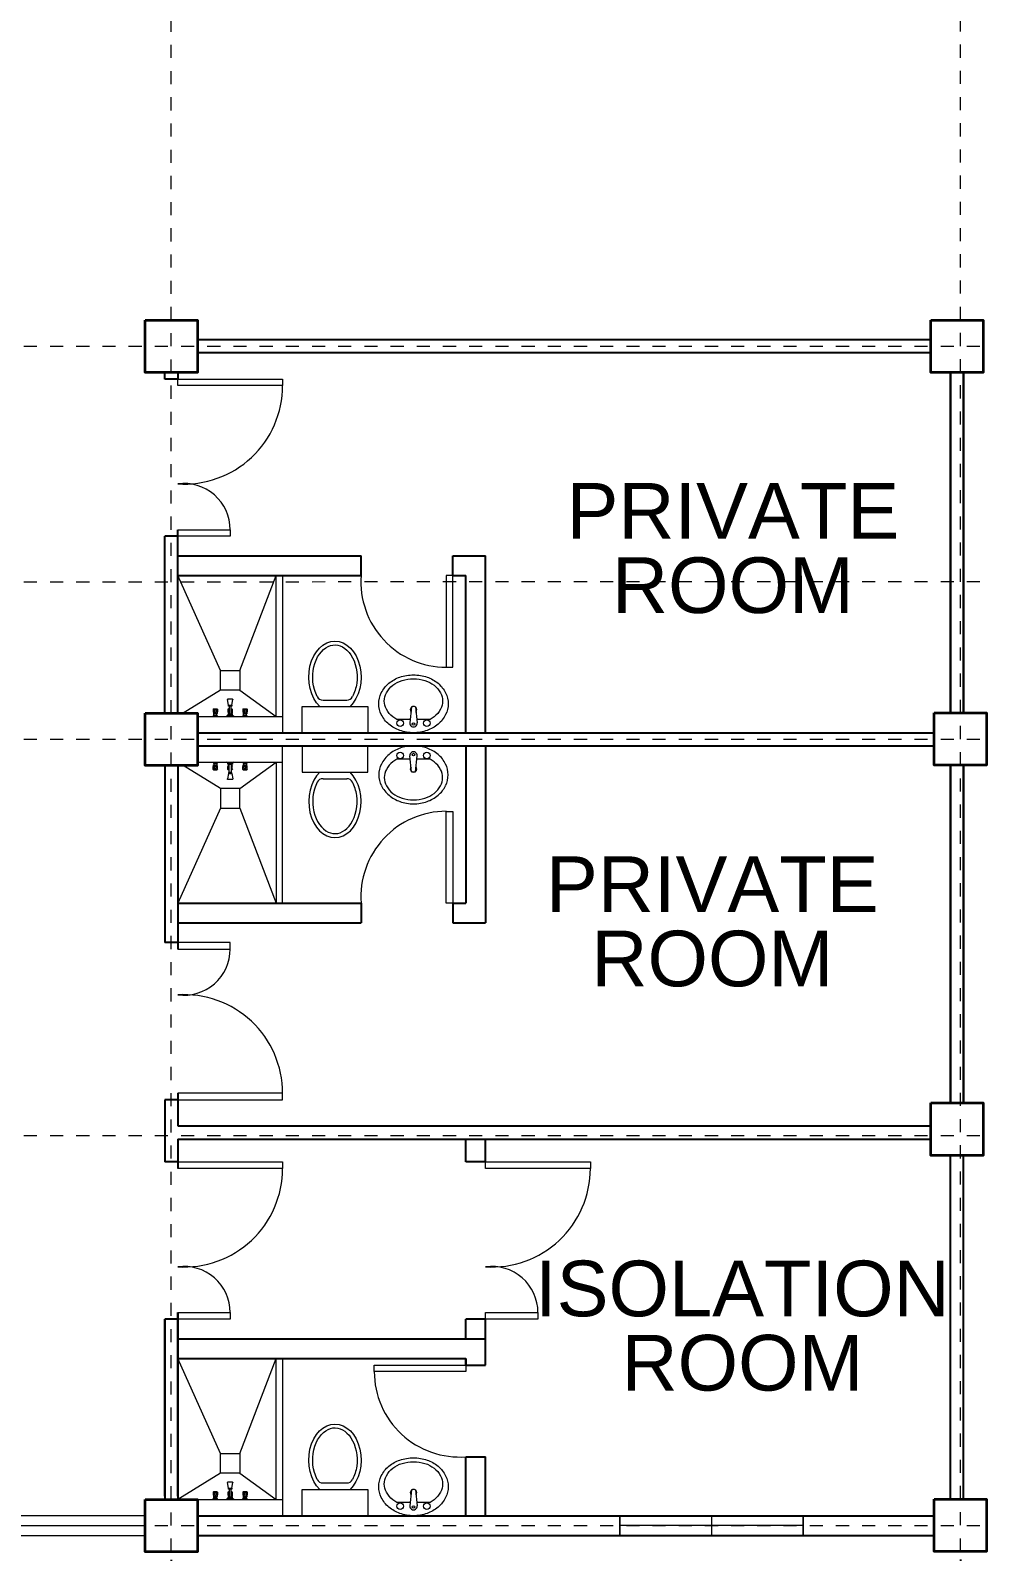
# Model space of a CAD drawing. Header units: millimetres. Extents: x 63005 to 126950, y 36019 to 74749.
# Drawn here: x 63075.6 to 63082.86, y 36125.17 to 36136.77 of the extents above; entities that cross this region are included whole.
import ezdxf

# ---------------------------------------------------------------- set-up
doc = ezdxf.new("R2010")
doc.units = ezdxf.units.MM
doc.header["$LTSCALE"] = 0.04
doc.linetypes.add('PHANTOM', pattern=[2.5, 1.25, -0.25, 0.25, -0.25, 0.25, -0.25])
doc.styles.get("Standard").update_dxf_attribs({"font": 'arial.ttf', "width": 0.8})
doc.styles.add('SWISSLT175', font='swissl.ttf', dxfattribs={"height": 0.175})
doc.dimstyles.new('dimension', dxfattribs={"dimtxt": 0.9, "dimasz": 0.3, "dimexe": 0.18, "dimexo": 0.0625, "dimgap": 0.09, "dimtad": 0, "dimzin": 0, "dimdsep": 46, "dimtxsty": 'Standard', "dimblk": 'OBLIQUE', "dimcen": 0.09, "dimclrd": 256, "dimclre": 256, "dimclrt": 256, "dimadec": 0, "dimazin": 0, "dimtfac": 1, "dimtofl": 0, "dimtmove": 0, "dimatfit": 3, "dimldrblk": 'OBLIQUE', "dimfxl": 1, "dimtolj": 1, "dimtzin": 0, "dimarcsym": 0})

# ---------------------------------------------------------------- blocks, each defined once
blk = doc.blocks.new('_Oblique')
at = {"color": 0, "linetype": 'ByBlock', "lineweight": -2}
blk.add_line((-0.5, -0.5), (0.5, 0.5), dxfattribs=at)
blk = doc.blocks.new('*D377')
at = {"lineweight": -2, "transparency": 16777216}
for p, q in [((63076.677, 36125.102), (63076.677, 36120.994)), ((63082.702, 36125.104), (63082.702, 36120.994)), ((63076.677, 36121.174), (63078.663, 36121.174)), ((63082.702, 36121.174), (63080.715, 36121.174))]:
    blk.add_line(p, q, dxfattribs=at)
at = {"layer": 'Defpoints', "color": 0, "linetype": 'ByBlock', "lineweight": 25, "transparency": 16777216}
for p in [(63076.677, 36125.164), (63082.702, 36125.166), (63082.702, 36121.174)]:
    blk.add_point(p, dxfattribs=at)
at = {"linetype": 'ByBlock', "lineweight": -2, "transparency": 16777216, "xscale": 0.3, "yscale": 0.3, "zscale": 0.3, "rotation": 180}
blk.add_blockref('_Oblique', (63076.677, 36121.174), dxfattribs=at)
at = {"linetype": 'ByBlock', "lineweight": -2, "transparency": 16777216, "xscale": 0.3, "yscale": 0.3, "zscale": 0.3}
blk.add_blockref('_Oblique', (63082.702, 36121.174), dxfattribs=at)
at = {"linetype": 'ByBlock', "lineweight": 5, "transparency": 16777216, "insert": (63079.689, 36121.174), "char_height": 0.9, "attachment_point": 5}
blk.add_mtext('\\A1;6.00', dxfattribs=at)
blk = doc.blocks.new('*D378')
at = {"lineweight": -2, "transparency": 16777216}
for p, q in [((63088.677, 36128.127), (63088.677, 36120.994)), ((63082.702, 36125.104), (63082.702, 36120.994)), ((63082.702, 36121.174), (63084.663, 36121.174)), ((63088.677, 36121.174), (63086.715, 36121.174))]:
    blk.add_line(p, q, dxfattribs=at)
at = {"layer": 'Defpoints', "color": 0, "linetype": 'ByBlock', "lineweight": 25, "transparency": 16777216}
for p in [(63088.677, 36128.189), (63082.702, 36125.166), (63088.677, 36121.174)]:
    blk.add_point(p, dxfattribs=at)
at = {"linetype": 'ByBlock', "lineweight": -2, "transparency": 16777216, "xscale": 0.3, "yscale": 0.3, "zscale": 0.3, "rotation": 180}
blk.add_blockref('_Oblique', (63082.702, 36121.174), dxfattribs=at)
at = {"linetype": 'ByBlock', "lineweight": -2, "transparency": 16777216, "xscale": 0.3, "yscale": 0.3, "zscale": 0.3}
blk.add_blockref('_Oblique', (63088.677, 36121.174), dxfattribs=at)
at = {"linetype": 'ByBlock', "lineweight": 5, "transparency": 16777216, "insert": (63085.689, 36121.174), "char_height": 0.9, "attachment_point": 5}
blk.add_mtext('\\A1;6.00', dxfattribs=at)

msp = doc.modelspace()

# ---------------------------------------------------------------- linework, layer by layer
at = {"color": 0, "linetype": 'PHANTOM', "lineweight": 5, "transparency": 33554495}
for p, q in [((63076.677, 36125.164), (63076.677, 36174.339)), ((63082.702, 36125.166), (63082.702, 36174.339)), ((63106.452, 36134.364), (63050.877, 36134.362)), ((63114.252, 36132.566), (63046.878, 36132.564)), ((63114.252, 36131.364), (63050.877, 36131.362)), ((63106.452, 36128.339), (63046.877, 36128.336))]:
    msp.add_line(p, q, dxfattribs=at)
at = {"color": 4, "linetype": 'ByBlock', "lineweight": 25}
for p, q in [((63082.477, 36134.414), (63076.877, 36134.414)), ((63082.477, 36134.314), (63076.877, 36134.314)), ((63076.627, 36134.114), (63076.627, 36134.164)), ((63076.727, 36134.164), (63076.727, 36134.114)), ((63082.627, 36131.566), (63082.627, 36134.164)), ((63082.627, 36134.164), (63082.627, 36131.566)), ((63082.727, 36131.566), (63082.727, 36134.164)), ((63082.727, 36134.164), (63082.727, 36131.566)), ((63076.727, 36134.114), (63076.627, 36134.114)), ((63076.627, 36131.564), (63076.627, 36132.914)), ((63076.727, 36132.914), (63076.627, 36132.914)), ((63076.627, 36131.564), (63076.627, 36132.914)), ((63076.727, 36131.564), (63076.727, 36132.964)), ((63076.877, 36131.414), (63082.502, 36131.414)), ((63076.877, 36131.314), (63082.502, 36131.314)), ((63076.627, 36131.164), (63076.627, 36129.814)), ((63076.727, 36131.164), (63076.727, 36129.764)), ((63082.627, 36128.589), (63082.627, 36131.166)), ((63082.627, 36131.166), (63082.627, 36128.589)), ((63082.727, 36128.589), (63082.727, 36131.166)), ((63082.727, 36131.166), (63082.727, 36128.589)), ((63076.727, 36129.814), (63076.627, 36129.814)), ((63076.627, 36128.614), (63076.627, 36128.364)), ((63076.727, 36128.614), (63076.627, 36128.614)), ((63076.727, 36128.664), (63076.727, 36128.414)), ((63076.627, 36128.364), (63076.627, 36128.139)), ((63076.727, 36128.414), (63082.477, 36128.414)), ((63076.727, 36128.314), (63076.727, 36128.089)), ((63076.727, 36128.314), (63082.477, 36128.314)), ((63076.727, 36128.139), (63076.627, 36128.139)), ((63082.627, 36125.566), (63082.627, 36128.189)), ((63082.727, 36125.566), (63082.727, 36128.189)), ((63076.727, 36126.989), (63076.727, 36125.564)), ((63076.727, 36125.589), (63076.727, 36126.989)), ((63076.627, 36126.939), (63076.627, 36125.564)), ((63076.627, 36125.589), (63076.627, 36126.939)), ((63076.727, 36126.939), (63076.627, 36126.939)), ((63076.627, 36125.589), (63076.627, 36126.939)), ((63076.877, 36125.439), (63082.502, 36125.439)), ((63076.877, 36125.289), (63082.502, 36125.289))]:
    msp.add_line(p, q, dxfattribs=at)
at = {"color": 4, "linetype": 'ByBlock', "lineweight": 25, "ltscale": 0.3}
for p, q in [((63076.727, 36132.764), (63078.127, 36132.764)), ((63078.127, 36132.614), (63078.127, 36132.764)), ((63078.827, 36132.764), (63079.077, 36132.764)), ((63078.827, 36132.614), (63078.827, 36132.764)), ((63079.077, 36131.414), (63079.077, 36132.764)), ((63076.727, 36132.614), (63078.127, 36132.614)), ((63078.827, 36132.614), (63078.927, 36132.614)), ((63078.927, 36131.414), (63078.927, 36132.614)), ((63078.927, 36131.314), (63078.927, 36130.114)), ((63079.077, 36131.314), (63079.077, 36129.964)), ((63076.727, 36130.114), (63078.127, 36130.114)), ((63078.127, 36130.114), (63078.127, 36129.964)), ((63078.827, 36130.114), (63078.927, 36130.114)), ((63078.827, 36130.114), (63078.827, 36129.964)), ((63076.727, 36129.964), (63078.127, 36129.964)), ((63078.827, 36129.964), (63079.077, 36129.964))]:
    msp.add_line(p, q, dxfattribs=at)
at = {"color": 0, "linetype": 'ByBlock', "lineweight": 9, "ltscale": 0.3}
for p, q in [((63077.052, 36131.889), (63076.727, 36132.614)), ((63077.202, 36131.889), (63077.477, 36132.614)), ((63077.052, 36131.739), (63076.767, 36131.564)), ((63077.202, 36131.739), (63077.477, 36131.539)), ((63077.052, 36130.989), (63076.767, 36131.164)), ((63077.202, 36130.989), (63077.477, 36131.189)), ((63077.052, 36130.839), (63076.727, 36130.114)), ((63077.202, 36130.839), (63077.477, 36130.114)), ((63077.052, 36125.914), (63076.727, 36126.639)), ((63077.202, 36125.914), (63077.477, 36126.639)), ((63077.052, 36125.764), (63076.727, 36125.564)), ((63077.202, 36125.764), (63077.477, 36125.564))]:
    msp.add_line(p, q, dxfattribs=at)
at = {"color": 0, "linetype": 'ByBlock', "lineweight": 9}
for p, q in [((63076.627, 36131.614), (63076.627, 36131.564)), ((63076.727, 36131.664), (63076.727, 36131.564)), ((63076.877, 36131.539), (63077.527, 36131.539)), ((63076.877, 36131.189), (63077.527, 36131.189)), ((63076.877, 36125.564), (63077.527, 36125.564)), ((63076.477, 36125.439), (63073.777, 36125.439)), ((63073.777, 36125.364), (63076.477, 36125.364)), ((63080.102, 36125.439), (63080.102, 36125.289)), ((63081.502, 36125.364), (63080.102, 36125.364)), ((63080.802, 36125.439), (63080.802, 36125.289)), ((63081.502, 36125.289), (63081.502, 36125.439)), ((63073.777, 36125.289), (63076.477, 36125.289))]:
    msp.add_line(p, q, dxfattribs=at)
at = {"lineweight": 9}
for p, q in [((63077.114, 36131.625), (63077.106, 36131.667)), ((63077.146, 36131.671), (63077.107, 36131.671)), ((63077.114, 36131.617), (63077.114, 36131.625)), ((63077.114, 36131.625), (63077.139, 36131.625)), ((63077.114, 36131.625), (63077.139, 36131.625)), ((63077.139, 36131.617), (63077.114, 36131.617)), ((63077.119, 36131.617), (63077.119, 36131.555)), ((63077.134, 36131.555), (63077.134, 36131.617)), ((63077.139, 36131.625), (63077.148, 36131.667)), ((63077.139, 36131.625), (63077.139, 36131.617)), ((63077.677, 36131.414), (63077.677, 36131.614)), ((63077.677, 36131.614), (63078.177, 36131.614)), ((63077.836, 36131.664), (63078.017, 36131.664)), ((63078.177, 36131.614), (63078.177, 36131.414)), ((63078.512, 36131.612), (63078.499, 36131.49)), ((63078.541, 36131.612), (63078.555, 36131.49)), ((63077, 36131.597), (63076.996, 36131.595)), ((63076.996, 36131.595), (63077.03, 36131.595)), ((63076.996, 36131.595), (63076.996, 36131.573)), ((63076.996, 36131.573), (63076.999, 36131.569)), ((63076.996, 36131.54), (63077, 36131.547)), ((63076.996, 36131.54), (63077.03, 36131.54)), ((63076.996, 36131.54), (63076.996, 36131.539)), ((63076.996, 36131.539), (63077.03, 36131.539)), ((63076.999, 36131.567), (63076.999, 36131.561)), ((63076.999, 36131.561), (63077, 36131.559)), ((63076.999, 36131.561), (63077.027, 36131.561)), ((63077, 36131.598), (63077.026, 36131.598)), ((63077, 36131.598), (63077, 36131.597)), ((63077, 36131.597), (63077.026, 36131.597)), ((63077, 36131.586), (63077, 36131.574)), ((63077, 36131.573), (63077.007, 36131.573)), ((63077, 36131.559), (63077.026, 36131.559)), ((63077, 36131.547), (63077.027, 36131.547)), ((63077.002, 36131.547), (63077.002, 36131.559)), ((63077.007, 36131.586), (63077.007, 36131.574)), ((63077.019, 36131.586), (63077.019, 36131.574)), ((63077.026, 36131.573), (63077.019, 36131.573)), ((63077.025, 36131.547), (63077.025, 36131.559)), ((63077.026, 36131.598), (63077.026, 36131.597)), ((63077.026, 36131.597), (63077.03, 36131.595)), ((63077.026, 36131.586), (63077.026, 36131.574)), ((63077.027, 36131.561), (63077.026, 36131.559)), ((63077.027, 36131.567), (63077.027, 36131.561)), ((63077.03, 36131.54), (63077.027, 36131.547)), ((63077.03, 36131.573), (63077.028, 36131.569)), ((63077.03, 36131.595), (63077.03, 36131.573)), ((63077.03, 36131.54), (63077.03, 36131.539)), ((63077.109, 36131.545), (63077.098, 36131.539)), ((63077.098, 36131.539), (63077.156, 36131.539)), ((63077.144, 36131.555), (63077.109, 36131.555)), ((63077.109, 36131.555), (63077.109, 36131.545)), ((63077.144, 36131.545), (63077.109, 36131.545)), ((63077.109, 36131.545), (63077.144, 36131.545)), ((63077.114, 36131.597), (63077.11, 36131.595)), ((63077.11, 36131.595), (63077.119, 36131.595)), ((63077.11, 36131.595), (63077.11, 36131.573)), ((63077.11, 36131.573), (63077.112, 36131.569)), ((63077.113, 36131.567), (63077.113, 36131.561)), ((63077.113, 36131.561), (63077.119, 36131.561)), ((63077.113, 36131.561), (63077.114, 36131.559)), ((63077.114, 36131.598), (63077.119, 36131.598)), ((63077.114, 36131.598), (63077.114, 36131.597)), ((63077.114, 36131.597), (63077.119, 36131.597)), ((63077.114, 36131.586), (63077.114, 36131.574)), ((63077.114, 36131.573), (63077.119, 36131.573)), ((63077.114, 36131.559), (63077.119, 36131.559)), ((63077.115, 36131.555), (63077.115, 36131.559)), ((63077.119, 36131.555), (63077.134, 36131.555)), ((63077.134, 36131.598), (63077.14, 36131.598)), ((63077.134, 36131.597), (63077.14, 36131.597)), ((63077.134, 36131.595), (63077.143, 36131.595)), ((63077.14, 36131.573), (63077.134, 36131.573)), ((63077.134, 36131.561), (63077.141, 36131.561)), ((63077.134, 36131.559), (63077.14, 36131.559)), ((63077.138, 36131.555), (63077.138, 36131.559)), ((63077.14, 36131.598), (63077.14, 36131.597)), ((63077.14, 36131.597), (63077.143, 36131.595)), ((63077.14, 36131.586), (63077.14, 36131.574)), ((63077.141, 36131.561), (63077.14, 36131.559)), ((63077.143, 36131.573), (63077.141, 36131.569)), ((63077.141, 36131.567), (63077.141, 36131.561)), ((63077.143, 36131.595), (63077.143, 36131.573)), ((63077.144, 36131.545), (63077.144, 36131.555)), ((63077.156, 36131.539), (63077.144, 36131.545)), ((63077.223, 36131.54), (63077.227, 36131.547)), ((63077.223, 36131.54), (63077.223, 36131.539)), ((63077.223, 36131.54), (63077.257, 36131.54)), ((63077.223, 36131.539), (63077.257, 36131.539)), ((63077.227, 36131.597), (63077.224, 36131.595)), ((63077.224, 36131.595), (63077.224, 36131.573)), ((63077.224, 36131.595), (63077.257, 36131.595)), ((63077.224, 36131.573), (63077.226, 36131.569)), ((63077.226, 36131.567), (63077.226, 36131.561)), ((63077.226, 36131.561), (63077.254, 36131.561)), ((63077.226, 36131.561), (63077.227, 36131.559)), ((63077.227, 36131.598), (63077.227, 36131.597)), ((63077.227, 36131.598), (63077.253, 36131.598)), ((63077.227, 36131.597), (63077.253, 36131.597)), ((63077.227, 36131.586), (63077.227, 36131.574)), ((63077.227, 36131.573), (63077.235, 36131.573)), ((63077.227, 36131.559), (63077.254, 36131.559)), ((63077.227, 36131.547), (63077.254, 36131.547)), ((63077.229, 36131.547), (63077.229, 36131.559)), ((63077.234, 36131.586), (63077.234, 36131.574)), ((63077.246, 36131.586), (63077.246, 36131.574)), ((63077.254, 36131.573), (63077.246, 36131.573)), ((63077.252, 36131.547), (63077.252, 36131.559)), ((63077.253, 36131.598), (63077.253, 36131.597)), ((63077.253, 36131.597), (63077.257, 36131.595)), ((63077.253, 36131.586), (63077.253, 36131.574)), ((63077.254, 36131.567), (63077.254, 36131.561)), ((63077.254, 36131.561), (63077.254, 36131.559)), ((63077.257, 36131.54), (63077.254, 36131.547)), ((63077.257, 36131.573), (63077.255, 36131.569)), ((63077.257, 36131.595), (63077.257, 36131.573)), ((63077.257, 36131.54), (63077.257, 36131.539)), ((63078.177, 36131.414), (63077.677, 36131.414)), ((63077.677, 36131.314), (63077.677, 36131.114)), ((63078.177, 36131.314), (63077.677, 36131.314)), ((63078.177, 36131.114), (63078.177, 36131.314)), ((63076.996, 36131.189), (63077.03, 36131.189)), ((63076.996, 36131.189), (63077.03, 36131.189)), ((63076.996, 36131.189), (63077, 36131.182)), ((63076.996, 36131.189), (63076.996, 36131.189)), ((63076.996, 36131.156), (63076.999, 36131.16)), ((63076.996, 36131.134), (63076.996, 36131.156)), ((63076.999, 36131.168), (63077, 36131.17)), ((63076.999, 36131.168), (63077.027, 36131.168)), ((63076.999, 36131.162), (63076.999, 36131.168)), ((63077, 36131.182), (63077.027, 36131.182)), ((63077, 36131.17), (63077.026, 36131.17)), ((63077, 36131.156), (63077.007, 36131.156)), ((63077, 36131.143), (63077, 36131.155)), ((63077.002, 36131.182), (63077.002, 36131.17)), ((63077.007, 36131.143), (63077.007, 36131.155)), ((63077.026, 36131.156), (63077.019, 36131.156)), ((63077.019, 36131.143), (63077.019, 36131.155)), ((63077.025, 36131.182), (63077.025, 36131.17)), ((63077.027, 36131.168), (63077.026, 36131.17)), ((63077.026, 36131.143), (63077.026, 36131.155)), ((63077.03, 36131.189), (63077.027, 36131.182)), ((63077.027, 36131.162), (63077.027, 36131.168)), ((63077.03, 36131.156), (63077.028, 36131.16)), ((63077.03, 36131.189), (63077.03, 36131.189)), ((63077.03, 36131.134), (63077.03, 36131.156)), ((63077.109, 36131.184), (63077.098, 36131.189)), ((63077.098, 36131.189), (63077.156, 36131.189)), ((63077.144, 36131.184), (63077.109, 36131.184)), ((63077.109, 36131.174), (63077.109, 36131.184)), ((63077.109, 36131.184), (63077.144, 36131.184)), ((63077.144, 36131.174), (63077.109, 36131.174)), ((63077.11, 36131.156), (63077.112, 36131.16)), ((63077.11, 36131.134), (63077.11, 36131.156)), ((63077.113, 36131.168), (63077.114, 36131.17)), ((63077.113, 36131.168), (63077.119, 36131.168)), ((63077.113, 36131.162), (63077.113, 36131.168)), ((63077.114, 36131.17), (63077.119, 36131.17)), ((63077.114, 36131.156), (63077.119, 36131.156)), ((63077.114, 36131.143), (63077.114, 36131.155)), ((63077.115, 36131.174), (63077.115, 36131.17)), ((63077.119, 36131.112), (63077.119, 36131.174)), ((63077.119, 36131.174), (63077.134, 36131.174)), ((63077.134, 36131.174), (63077.134, 36131.112)), ((63077.134, 36131.17), (63077.14, 36131.17)), ((63077.134, 36131.168), (63077.141, 36131.168)), ((63077.14, 36131.156), (63077.134, 36131.156)), ((63077.138, 36131.174), (63077.138, 36131.17)), ((63077.141, 36131.168), (63077.14, 36131.17)), ((63077.14, 36131.143), (63077.14, 36131.155)), ((63077.141, 36131.162), (63077.141, 36131.168)), ((63077.143, 36131.156), (63077.141, 36131.16)), ((63077.143, 36131.134), (63077.143, 36131.156)), ((63077.156, 36131.189), (63077.144, 36131.184)), ((63077.144, 36131.184), (63077.144, 36131.174)), ((63077.223, 36131.189), (63077.223, 36131.189)), ((63077.223, 36131.189), (63077.227, 36131.182)), ((63077.223, 36131.189), (63077.257, 36131.189)), ((63077.223, 36131.189), (63077.257, 36131.189)), ((63077.224, 36131.156), (63077.226, 36131.16)), ((63077.224, 36131.134), (63077.224, 36131.156)), ((63077.226, 36131.168), (63077.227, 36131.17)), ((63077.226, 36131.162), (63077.226, 36131.168)), ((63077.226, 36131.168), (63077.254, 36131.168)), ((63077.227, 36131.182), (63077.254, 36131.182)), ((63077.227, 36131.17), (63077.254, 36131.17)), ((63077.227, 36131.156), (63077.235, 36131.156)), ((63077.227, 36131.143), (63077.227, 36131.155)), ((63077.229, 36131.182), (63077.229, 36131.17)), ((63077.234, 36131.143), (63077.234, 36131.155)), ((63077.254, 36131.156), (63077.246, 36131.156)), ((63077.246, 36131.143), (63077.246, 36131.155)), ((63077.252, 36131.182), (63077.252, 36131.17)), ((63077.253, 36131.143), (63077.253, 36131.155)), ((63077.257, 36131.189), (63077.254, 36131.182)), ((63077.254, 36131.168), (63077.254, 36131.17)), ((63077.254, 36131.162), (63077.254, 36131.168)), ((63077.257, 36131.156), (63077.255, 36131.16)), ((63077.257, 36131.189), (63077.257, 36131.189)), ((63077.257, 36131.134), (63077.257, 36131.156)), ((63078.512, 36131.116), (63078.499, 36131.238)), ((63078.541, 36131.116), (63078.555, 36131.238)), ((63076.996, 36131.134), (63077.03, 36131.134)), ((63077, 36131.132), (63076.996, 36131.134)), ((63077, 36131.132), (63077.026, 36131.132)), ((63077, 36131.131), (63077, 36131.132)), ((63077, 36131.131), (63077.026, 36131.131)), ((63077.026, 36131.132), (63077.03, 36131.134)), ((63077.026, 36131.131), (63077.026, 36131.132)), ((63077.114, 36131.104), (63077.106, 36131.062)), ((63077.146, 36131.057), (63077.107, 36131.057)), ((63077.11, 36131.134), (63077.119, 36131.134)), ((63077.114, 36131.132), (63077.11, 36131.134)), ((63077.114, 36131.132), (63077.119, 36131.132)), ((63077.114, 36131.131), (63077.114, 36131.132)), ((63077.114, 36131.131), (63077.119, 36131.131)), ((63077.114, 36131.112), (63077.114, 36131.104)), ((63077.139, 36131.112), (63077.114, 36131.112)), ((63077.114, 36131.104), (63077.139, 36131.104)), ((63077.114, 36131.104), (63077.139, 36131.104)), ((63077.134, 36131.134), (63077.143, 36131.134)), ((63077.134, 36131.132), (63077.14, 36131.132)), ((63077.134, 36131.131), (63077.14, 36131.131)), ((63077.139, 36131.104), (63077.139, 36131.112)), ((63077.139, 36131.104), (63077.148, 36131.062)), ((63077.14, 36131.132), (63077.143, 36131.134)), ((63077.14, 36131.131), (63077.14, 36131.132)), ((63077.227, 36131.132), (63077.224, 36131.134)), ((63077.224, 36131.134), (63077.257, 36131.134)), ((63077.227, 36131.131), (63077.227, 36131.132)), ((63077.227, 36131.132), (63077.253, 36131.132)), ((63077.227, 36131.131), (63077.253, 36131.131)), ((63077.253, 36131.132), (63077.257, 36131.134)), ((63077.253, 36131.131), (63077.253, 36131.132)), ((63077.677, 36131.114), (63078.177, 36131.114)), ((63077.836, 36131.064), (63078.017, 36131.064)), ((63077.114, 36125.65), (63077.106, 36125.692)), ((63077.146, 36125.696), (63077.107, 36125.696)), ((63077.139, 36125.65), (63077.148, 36125.692)), ((63077.836, 36125.689), (63078.017, 36125.689)), ((63077, 36125.622), (63076.996, 36125.62)), ((63076.996, 36125.62), (63077.03, 36125.62)), ((63076.996, 36125.62), (63076.996, 36125.598)), ((63076.996, 36125.598), (63076.999, 36125.594)), ((63076.996, 36125.565), (63077, 36125.572)), ((63076.996, 36125.565), (63077.03, 36125.565)), ((63076.996, 36125.565), (63076.996, 36125.564)), ((63076.996, 36125.564), (63077.03, 36125.564)), ((63076.999, 36125.592), (63076.999, 36125.586)), ((63076.999, 36125.586), (63077, 36125.584)), ((63076.999, 36125.586), (63077.027, 36125.586)), ((63077, 36125.623), (63077.026, 36125.623)), ((63077, 36125.623), (63077, 36125.622)), ((63077, 36125.622), (63077.026, 36125.622)), ((63077, 36125.611), (63077, 36125.599)), ((63077, 36125.598), (63077.007, 36125.598)), ((63077, 36125.584), (63077.026, 36125.584)), ((63077, 36125.572), (63077.027, 36125.572)), ((63077.002, 36125.572), (63077.002, 36125.584)), ((63077.007, 36125.611), (63077.007, 36125.599)), ((63077.019, 36125.611), (63077.019, 36125.599)), ((63077.026, 36125.598), (63077.019, 36125.598)), ((63077.025, 36125.572), (63077.025, 36125.584)), ((63077.026, 36125.623), (63077.026, 36125.622)), ((63077.026, 36125.622), (63077.03, 36125.62)), ((63077.026, 36125.611), (63077.026, 36125.599)), ((63077.027, 36125.586), (63077.026, 36125.584)), ((63077.027, 36125.592), (63077.027, 36125.586)), ((63077.03, 36125.565), (63077.027, 36125.572)), ((63077.03, 36125.598), (63077.028, 36125.594)), ((63077.03, 36125.62), (63077.03, 36125.598)), ((63077.03, 36125.565), (63077.03, 36125.564)), ((63077.109, 36125.57), (63077.098, 36125.564)), ((63077.098, 36125.564), (63077.156, 36125.564)), ((63077.144, 36125.58), (63077.109, 36125.58)), ((63077.109, 36125.58), (63077.109, 36125.57)), ((63077.144, 36125.57), (63077.109, 36125.57)), ((63077.109, 36125.57), (63077.144, 36125.57)), ((63077.114, 36125.622), (63077.11, 36125.62)), ((63077.11, 36125.62), (63077.119, 36125.62)), ((63077.11, 36125.62), (63077.11, 36125.598)), ((63077.11, 36125.598), (63077.112, 36125.594)), ((63077.113, 36125.592), (63077.113, 36125.586)), ((63077.113, 36125.586), (63077.119, 36125.586)), ((63077.113, 36125.586), (63077.114, 36125.584)), ((63077.114, 36125.642), (63077.114, 36125.65)), ((63077.114, 36125.65), (63077.139, 36125.65)), ((63077.114, 36125.65), (63077.139, 36125.65)), ((63077.139, 36125.642), (63077.114, 36125.642)), ((63077.114, 36125.623), (63077.119, 36125.623)), ((63077.114, 36125.623), (63077.114, 36125.622)), ((63077.114, 36125.622), (63077.119, 36125.622)), ((63077.114, 36125.611), (63077.114, 36125.599)), ((63077.114, 36125.598), (63077.119, 36125.598)), ((63077.114, 36125.584), (63077.119, 36125.584)), ((63077.115, 36125.58), (63077.115, 36125.584)), ((63077.119, 36125.642), (63077.119, 36125.58)), ((63077.119, 36125.58), (63077.134, 36125.58)), ((63077.134, 36125.58), (63077.134, 36125.642)), ((63077.134, 36125.623), (63077.14, 36125.623)), ((63077.134, 36125.622), (63077.14, 36125.622)), ((63077.134, 36125.62), (63077.143, 36125.62)), ((63077.14, 36125.598), (63077.134, 36125.598)), ((63077.134, 36125.586), (63077.141, 36125.586)), ((63077.134, 36125.584), (63077.14, 36125.584)), ((63077.138, 36125.58), (63077.138, 36125.584)), ((63077.139, 36125.65), (63077.139, 36125.642)), ((63077.14, 36125.623), (63077.14, 36125.622)), ((63077.14, 36125.622), (63077.143, 36125.62)), ((63077.14, 36125.611), (63077.14, 36125.599)), ((63077.141, 36125.586), (63077.14, 36125.584)), ((63077.143, 36125.598), (63077.141, 36125.594)), ((63077.141, 36125.592), (63077.141, 36125.586)), ((63077.143, 36125.62), (63077.143, 36125.598)), ((63077.144, 36125.57), (63077.144, 36125.58)), ((63077.156, 36125.564), (63077.144, 36125.57)), ((63077.223, 36125.565), (63077.227, 36125.572)), ((63077.223, 36125.565), (63077.223, 36125.564)), ((63077.223, 36125.565), (63077.257, 36125.565)), ((63077.223, 36125.564), (63077.257, 36125.564)), ((63077.227, 36125.622), (63077.224, 36125.62)), ((63077.224, 36125.62), (63077.224, 36125.598)), ((63077.224, 36125.62), (63077.257, 36125.62)), ((63077.224, 36125.598), (63077.226, 36125.594)), ((63077.226, 36125.592), (63077.226, 36125.586)), ((63077.226, 36125.586), (63077.254, 36125.586)), ((63077.226, 36125.586), (63077.227, 36125.584)), ((63077.227, 36125.623), (63077.227, 36125.622)), ((63077.227, 36125.623), (63077.253, 36125.623)), ((63077.227, 36125.622), (63077.253, 36125.622)), ((63077.227, 36125.611), (63077.227, 36125.599)), ((63077.227, 36125.598), (63077.235, 36125.598)), ((63077.227, 36125.584), (63077.254, 36125.584)), ((63077.227, 36125.572), (63077.254, 36125.572)), ((63077.229, 36125.572), (63077.229, 36125.584)), ((63077.234, 36125.611), (63077.234, 36125.599)), ((63077.246, 36125.611), (63077.246, 36125.599)), ((63077.254, 36125.598), (63077.246, 36125.598)), ((63077.252, 36125.572), (63077.252, 36125.584)), ((63077.253, 36125.623), (63077.253, 36125.622)), ((63077.253, 36125.622), (63077.257, 36125.62)), ((63077.253, 36125.611), (63077.253, 36125.599)), ((63077.254, 36125.592), (63077.254, 36125.586)), ((63077.254, 36125.586), (63077.254, 36125.584)), ((63077.257, 36125.565), (63077.254, 36125.572)), ((63077.257, 36125.598), (63077.255, 36125.594)), ((63077.257, 36125.62), (63077.257, 36125.598)), ((63077.257, 36125.565), (63077.257, 36125.564)), ((63077.677, 36125.439), (63077.677, 36125.639)), ((63077.677, 36125.639), (63078.177, 36125.639)), ((63078.177, 36125.639), (63078.177, 36125.439)), ((63078.512, 36125.637), (63078.499, 36125.515)), ((63078.541, 36125.637), (63078.555, 36125.515)), ((63078.177, 36125.439), (63077.677, 36125.439))]:
    msp.add_line(p, q, dxfattribs=at)
at = {"color": 4, "linetype": 'Continuous', "lineweight": 25}
for p, q in [((63078.927, 36128.139), (63078.927, 36128.314)), ((63079.077, 36128.139), (63079.077, 36128.314)), ((63079.077, 36128.139), (63078.927, 36128.139)), ((63078.927, 36126.789), (63078.927, 36126.939)), ((63079.077, 36126.939), (63078.927, 36126.939)), ((63079.077, 36126.789), (63079.077, 36126.939)), ((63078.927, 36126.639), (63078.927, 36126.589)), ((63078.927, 36126.589), (63079.077, 36126.589)), ((63078.927, 36125.889), (63079.077, 36125.889))]:
    msp.add_line(p, q, dxfattribs=at)
at = {"color": 4, "lineweight": 25, "ltscale": 0.3}
for p, q in [((63076.727, 36126.789), (63079.077, 36126.789)), ((63078.827, 36126.789), (63079.077, 36126.789)), ((63079.077, 36126.589), (63079.077, 36126.789)), ((63076.727, 36126.639), (63078.927, 36126.639)), ((63078.827, 36126.639), (63078.927, 36126.639)), ((63078.927, 36126.589), (63078.927, 36126.639)), ((63078.927, 36125.439), (63078.927, 36125.889)), ((63079.077, 36125.439), (63079.077, 36125.889))]:
    msp.add_line(p, q, dxfattribs=at)
at = {"color": 0, "linetype": 'PHANTOM', "lineweight": 9, "transparency": 33554495}
msp.add_line((63114.252, 36125.364), (63046.877, 36125.361), dxfattribs=at)
at = {"color": 4, "linetype": 'ByBlock', "lineweight": 35}
for points in [[(63076.477, 36134.564), (63076.877, 36134.564), (63076.877, 36134.164), (63076.477, 36134.164)], [(63082.477, 36134.564), (63082.877, 36134.564), (63082.877, 36134.164), (63082.477, 36134.164)], [(63076.477, 36131.564), (63076.877, 36131.564), (63076.877, 36131.164), (63076.477, 36131.164)], [(63082.502, 36131.566), (63082.902, 36131.566), (63082.902, 36131.166), (63082.502, 36131.166)], [(63082.477, 36128.589), (63082.877, 36128.589), (63082.877, 36128.189), (63082.477, 36128.189)], [(63076.477, 36125.564), (63076.877, 36125.564), (63076.877, 36125.164), (63076.477, 36125.164)], [(63082.502, 36125.566), (63082.902, 36125.566), (63082.902, 36125.166), (63082.502, 36125.166)]]:
    msp.add_lwpolyline(points, close=True, dxfattribs=at)
at = {"color": 1, "lineweight": 13, "ltscale": 0.03}
for points in [[(63076.727, 36134.064), (63076.727, 36134.114), (63077.527, 36134.114), (63077.527, 36134.064)], [(63076.727, 36132.914), (63076.727, 36132.964), (63077.127, 36132.964), (63077.127, 36132.914)], [(63078.827, 36132.614), (63078.777, 36132.614), (63078.777, 36131.914), (63078.827, 36131.914)], [(63078.827, 36130.114), (63078.777, 36130.114), (63078.777, 36130.814), (63078.827, 36130.814)], [(63076.727, 36129.814), (63076.727, 36129.764), (63077.127, 36129.764), (63077.127, 36129.814)], [(63076.727, 36128.664), (63076.727, 36128.614), (63077.527, 36128.614), (63077.527, 36128.664)], [(63076.727, 36128.089), (63076.727, 36128.139), (63077.527, 36128.139), (63077.527, 36128.089)], [(63079.077, 36128.089), (63079.077, 36128.139), (63079.877, 36128.139), (63079.877, 36128.089)], [(63076.727, 36126.939), (63076.727, 36126.989), (63077.127, 36126.989), (63077.127, 36126.939)], [(63079.077, 36126.939), (63079.077, 36126.989), (63079.477, 36126.989), (63079.477, 36126.939)], [(63078.927, 36126.589), (63078.927, 36126.539), (63078.227, 36126.539), (63078.227, 36126.589)]]:
    msp.add_lwpolyline(points, close=True, dxfattribs=at)
at = {"color": 0, "linetype": 'ByBlock', "lineweight": 9, "ltscale": 0.3}
for points in [[(63077.477, 36131.539), (63077.477, 36132.614), (63077.527, 36132.614), (63077.527, 36131.414), (63077.527, 36131.414)], [(63077.477, 36131.189), (63077.477, 36130.114), (63077.527, 36130.114), (63077.527, 36131.314), (63077.527, 36131.314)], [(63077.477, 36125.564), (63077.477, 36126.639), (63077.527, 36126.639), (63077.527, 36125.439), (63077.527, 36125.439)]]:
    msp.add_lwpolyline(points, dxfattribs=at)
at = {"color": 0, "linetype": 'ByBlock', "lineweight": 9, "ltscale": 0.03}
for points in [[(63077.202, 36131.739), (63077.052, 36131.739), (63077.052, 36131.889), (63077.202, 36131.889)], [(63077.202, 36130.989), (63077.052, 36130.989), (63077.052, 36130.839), (63077.202, 36130.839)], [(63077.202, 36125.764), (63077.052, 36125.764), (63077.052, 36125.914), (63077.202, 36125.914)]]:
    msp.add_lwpolyline(points, close=True, dxfattribs=at)
at = {"lineweight": 9}
for points in [[(63078.262, 36131.635, -0.11576), (63078.281, 36131.718, -0.104047), (63078.339, 36131.792, -0.090875), (63078.423, 36131.839, -0.083344), (63078.527, 36131.856, -0.083344), (63078.63, 36131.839, -0.090875), (63078.714, 36131.792, -0.104047), (63078.772, 36131.718, -0.11576), (63078.792, 36131.635, -0.11576), (63078.772, 36131.553, -0.104047), (63078.714, 36131.479, -0.090875), (63078.63, 36131.432, -0.083344), (63078.527, 36131.414, -0.083344), (63078.423, 36131.432, -0.090875), (63078.339, 36131.479, -0.104047), (63078.281, 36131.553, -0.11576)], [(63078.262, 36125.66, -0.11576), (63078.281, 36125.743, -0.104047), (63078.339, 36125.817, -0.090875), (63078.423, 36125.864, -0.083344), (63078.527, 36125.881, -0.083344), (63078.63, 36125.864, -0.090875), (63078.714, 36125.817, -0.104047), (63078.772, 36125.743, -0.11576), (63078.792, 36125.66, -0.11576), (63078.772, 36125.578, -0.104047), (63078.714, 36125.504, -0.090875), (63078.63, 36125.457, -0.083344), (63078.527, 36125.439, -0.083344), (63078.423, 36125.457, -0.090875), (63078.339, 36125.504, -0.104047), (63078.281, 36125.578, -0.11576)]]:
    msp.add_lwpolyline(points, format="xyb", close=True, dxfattribs=at)
for points in [[(63078.304, 36131.656, -0.124838), (63078.32, 36131.719, -0.105788), (63078.369, 36131.777, -0.086697), (63078.439, 36131.813, -0.076776), (63078.527, 36131.826, -0.076776), (63078.614, 36131.813, -0.086697), (63078.684, 36131.777, -0.105788), (63078.733, 36131.719, -0.124838), (63078.749, 36131.656, -0.124838), (63078.733, 36131.594, -0.105788), (63078.684, 36131.536, -0.040067), (63078.653, 36131.516), (63078.551, 36131.516, -0.040067)], [(63078.502, 36131.516), (63078.4, 36131.516, -0.040067), (63078.369, 36131.536, -0.105788), (63078.32, 36131.594, -0.124838), (63078.304, 36131.656, -0.124838)], [(63078.304, 36131.072, 0.124838), (63078.32, 36131.01, 0.105788), (63078.369, 36130.952, 0.086697), (63078.439, 36130.916, 0.076776), (63078.527, 36130.902, 0.076776), (63078.614, 36130.916, 0.086697), (63078.684, 36130.952, 0.105788), (63078.733, 36131.01, 0.124838), (63078.749, 36131.072, 0.124838), (63078.733, 36131.135, 0.105788), (63078.684, 36131.193, 0.040067), (63078.653, 36131.212), (63078.551, 36131.212, 0.040067)], [(63078.502, 36131.212), (63078.4, 36131.212, 0.040067), (63078.369, 36131.193, 0.105788), (63078.32, 36131.135, 0.124838), (63078.304, 36131.072, 0.124838)], [(63078.304, 36125.681, -0.124838), (63078.32, 36125.744, -0.105788), (63078.369, 36125.802, -0.086697), (63078.439, 36125.838, -0.076776), (63078.527, 36125.851, -0.076776), (63078.614, 36125.838, -0.086697), (63078.684, 36125.802, -0.105788), (63078.733, 36125.744, -0.124838), (63078.749, 36125.681, -0.124838), (63078.733, 36125.619, -0.105788), (63078.684, 36125.561, -0.040067), (63078.653, 36125.541), (63078.551, 36125.541, -0.040067)], [(63078.502, 36125.541), (63078.4, 36125.541, -0.040067), (63078.369, 36125.561, -0.105788), (63078.32, 36125.619, -0.124838), (63078.304, 36125.681, -0.124838)]]:
    msp.add_lwpolyline(points, format="xyb", dxfattribs=at)
msp.add_lwpolyline([(63080.102, 36125.439), (63081.502, 36125.439), (63081.502, 36125.289), (63080.102, 36125.289)], close=True, dxfattribs=at)
for centre, radius in [((63078.425, 36131.487), 0.0255), ((63078.527, 36131.481), 0.0095), ((63078.628, 36131.487), 0.0255), ((63078.425, 36131.241), 0.0255), ((63078.527, 36131.248), 0.0095), ((63078.628, 36131.241), 0.0255), ((63078.425, 36125.512), 0.0255), ((63078.527, 36125.506), 0.0095), ((63078.628, 36125.512), 0.0255)]:
    msp.add_circle(centre, radius, dxfattribs=at)
at = {"color": 1, "lineweight": 13, "ltscale": 0.03}
for centre, radius, start, end in [((63076.775, 36134.064), 0.752, 266.3048, 0), ((63076.774, 36132.964), 0.353, 0, 97.6281), ((63078.777, 36132.566), 0.652, 175.7578, 270), ((63078.777, 36130.163), 0.652, 90, 184.2422), ((63076.774, 36129.764), 0.353, 262.3719, 0), ((63076.775, 36128.664), 0.752, 0, 93.6952), ((63076.775, 36128.089), 0.752, 266.3048, 0), ((63079.125, 36128.089), 0.752, 266.3048, 0), ((63076.774, 36126.989), 0.353, 0, 97.6281), ((63079.124, 36126.989), 0.353, 0, 97.6281), ((63078.879, 36126.539), 0.652, 180, 274.2422)]:
    msp.add_arc(centre, radius, start, end, dxfattribs=at)
at = {"lineweight": 9}
for centre, radius, start, end in [((63077.836, 36131.714), 0.05, 208.1501, 270), ((63078.017, 36131.714), 0.05, 270, 331.9916), ((63078.527, 36131.589), 0.025, 126.3068, 221.2022), ((63078.527, 36131.519), 0.0948, 81.2026, 98.7974), ((63078.527, 36131.589), 0.025, 71.3793, 108.6207), ((63078.527, 36131.589), 0.025, 318.7978, 53.6932), ((63078.527, 36131.487), 0.028, 173.7545, 6.2455), ((63078.511, 36131.044), 0.267, 109.0569, 129.8268), ((63078.527, 36130.997), 0.317, 90, 109.0569), ((63078.527, 36131.241), 0.028, 353.7545, 186.2455), ((63078.527, 36130.997), 0.317, 70.9431, 90), ((63078.543, 36131.044), 0.267, 50.1732, 70.9431), ((63078.447, 36131.093), 0.185, 153.5873, 180), ((63078.486, 36131.074), 0.228, 129.8268, 153.5873), ((63078.527, 36131.139), 0.025, 138.7978, 233.6932), ((63078.527, 36131.139), 0.025, 306.3068, 41.2022), ((63078.568, 36131.074), 0.228, 26.4127, 50.1732), ((63078.606, 36131.093), 0.185, 0, 26.4127), ((63077.836, 36131.014), 0.05, 90, 151.8499), ((63078.017, 36131.014), 0.05, 28.0084, 90), ((63078.447, 36131.093), 0.185, 180, 206.4127), ((63078.527, 36131.21), 0.0948, 261.2026, 278.7974), ((63078.527, 36131.139), 0.025, 251.3793, 288.6207), ((63078.606, 36131.093), 0.185, 333.5873, 0), ((63078.486, 36131.112), 0.228, 206.4127, 230.1732), ((63078.511, 36131.142), 0.267, 230.1732, 250.9431), ((63078.543, 36131.142), 0.267, 289.0569, 309.8268), ((63078.568, 36131.112), 0.228, 309.8268, 333.5873), ((63078.527, 36131.189), 0.317, 250.9431, 270), ((63078.527, 36131.189), 0.317, 270, 289.0569), ((63077.836, 36125.739), 0.05, 208.1501, 270), ((63078.017, 36125.739), 0.05, 270, 331.9916), ((63078.527, 36125.614), 0.025, 126.3068, 221.2022), ((63078.527, 36125.544), 0.0948, 81.2026, 98.7974), ((63078.527, 36125.614), 0.025, 71.3793, 108.6207), ((63078.527, 36125.614), 0.025, 318.7978, 53.6932), ((63078.527, 36125.512), 0.028, 173.7545, 6.2455)]:
    msp.add_arc(centre, radius, start, end, dxfattribs=at)
at = {"lineweight": 9, "extrusion": (0, 0, -1)}
for centre in [(63077.927, 36131.839), (63077.927, 36125.864)]:
    msp.add_ellipse(centre, major_axis=(0, -0.275), ratio=0.727273, start_param=0.612555, end_param=5.670631, dxfattribs=at)
at = {"lineweight": 9}
for centre, major_axis, ratio, start_param, end_param in [((63077.109, 36131.668), (-0.00268, 0.00268), 1, -0.216453, 1.153609), ((63076.987, 36131.144), (0.00896, 0.00896), 1, -1.559299, -0.848214), ((63076.985, 36131.149), (0.0118, 0.0118), 1, -0.264769, -0.132543), ((63076.995, 36131.162), (0.00268, -0.00268), 1, 0.291344, 0.785286), ((63076.996, 36131.155), (0.00268, 0.00268), 1, -0.785511, -0.157871), ((63077.011, 36131.155), (0.00268, -0.00268), 1, 3.299239, 3.926878), ((63077.017, 36131.144), (0.00738, -0.00738), 1, 4.000472, 4.78527), ((63077.018, 36131.15), (0.00887, 0.00887), 1, 1.36743, 1.728443), ((63077.013, 36131.157), (0.00268, 0.00268), 1, 0.203142, 1.36743), ((63077.008, 36131.15), (0.00887, -0.00887), 1, 1.412925, 1.773938), ((63077.009, 36131.144), (0.00738, 0.00738), 1, 4.639283, 5.424081), ((63077.015, 36131.155), (0.00268, -0.00268), 1, 0.785286, 1.412925), ((63077.03, 36131.155), (0.00268, -0.00268), 1, 3.299239, 3.926878), ((63077.039, 36131.144), (0.00896, -0.00896), 1, 3.989582, 4.700667), ((63077.031, 36131.162), (0.00268, -0.00268), 1, 3.926878, 4.42082), ((63077.041, 36131.149), (0.0118, 0.0118), 1, 1.703115, 1.83534), ((63077.101, 36131.144), (0.00896, -0.00896), 1, 0.011497, 0.722582), ((63077.109, 36131.162), (0.00268, 0.00268), 1, -1.279452, -0.785511), ((63077.099, 36131.149), (0.0118, -0.0118), 1, 1.306028, 1.438253), ((63077.11, 36131.155), (0.00268, 0.00268), 1, -0.785511, -0.157871), ((63077.144, 36131.155), (0.00268, -0.00268), 1, 3.299239, 3.926878), ((63077.153, 36131.144), (0.00896, 0.00896), 1, 2.418785, 3.129871), ((63077.145, 36131.162), (0.00268, -0.00268), 1, 3.926878, 4.42082), ((63077.155, 36131.149), (0.0118, -0.0118), 1, 3.273911, 3.406137), ((63077.215, 36131.144), (0.00896, 0.00896), 1, -1.559299, -0.848214), ((63077.212, 36131.149), (0.0118, 0.0118), 1, -0.264769, -0.132543), ((63077.223, 36131.162), (0.00268, 0.00268), 1, -1.279452, -0.785511), ((63077.224, 36131.155), (0.00268, -0.00268), 1, 0.785286, 1.412925), ((63077.238, 36131.155), (0.00268, -0.00268), 1, 3.299239, 3.926878), ((63077.245, 36131.144), (0.00738, -0.00738), 1, 4.000472, 4.78527), ((63077.245, 36131.15), (0.00887, -0.00887), 1, 2.938226, 3.299239), ((63077.24, 36131.157), (0.00268, 0.00268), 1, 0.203142, 1.36743), ((63077.236, 36131.15), (0.00887, 0.00887), 1, -0.157871, 0.203142), ((63077.236, 36131.144), (0.00738, -0.00738), 1, 6.21008, 6.994878), ((63077.243, 36131.155), (0.00268, -0.00268), 1, 0.785286, 1.412925), ((63077.257, 36131.155), (0.00268, 0.00268), 1, 1.728443, 2.356082), ((63077.266, 36131.144), (0.00896, 0.00896), 1, 2.418785, 3.129871), ((63077.258, 36131.162), (0.00268, 0.00268), 1, 2.356082, 2.850023), ((63077.269, 36131.149), (0.0118, 0.0118), 1, 1.703115, 1.83534), ((63077.013, 36131.139), (0.00268, -0.00268), 1, 4.78527, 6.21008), ((63077.144, 36131.061), (0.00268, -0.00268), 1, 6.066508, 7.43657), ((63077.24, 36131.138), (0.00268, 0.00268), 1, 3.214474, 4.639283), ((63077.927, 36130.889), (0, 0.275), 0.727273, 0.612555, 5.670631), ((63077.109, 36125.693), (-0.00268, 0.00268), 1, -0.216453, 1.153609)]:
    msp.add_ellipse(centre, major_axis=major_axis, ratio=ratio, start_param=start_param, end_param=end_param, dxfattribs=at)
at = {"lineweight": 9, "extrusion": (4.99074e-41, 2.88216e-41, -1)}
for centre, major_axis, start_param, end_param in [((63077.144, 36131.668), (-0.00268, 0.00268), 1.354119, 2.724181), ((63076.987, 36131.585), (0.00896, 0.00896), 0.011497, 0.722582), ((63076.985, 36131.58), (-0.0118, 0.0118), 2.876824, 3.009049), ((63076.996, 36131.574), (-0.00268, 0.00268), 2.356082, 2.983721), ((63076.995, 36131.567), (-0.00268, 0.00268), 1.862141, 2.356082), ((63077.017, 36131.585), (0.00738, 0.00738), 4.000472, 4.78527), ((63077.011, 36131.574), (0.00268, 0.00268), 3.299239, 3.926878), ((63077.018, 36131.579), (-0.00887, 0.00887), 4.509022, 4.870036), ((63077.013, 36131.59), (0.00268, 0.00268), -1.497915, -0.073106), ((63077.013, 36131.572), (0.00268, 0.00268), 1.773938, 2.938226), ((63077.008, 36131.579), (-0.00887, 0.00887), 2.983721, 3.344735), ((63077.009, 36131.585), (-0.00738, 0.00738), 1.497691, 2.282489), ((63077.015, 36131.574), (0.00268, 0.00268), 0.785286, 1.412925), ((63077.039, 36131.585), (-0.00896, 0.00896), 5.560378, 6.271464), ((63077.03, 36131.574), (-0.00268, 0.00268), 4.870036, 5.497675), ((63077.041, 36131.58), (0.0118, 0.0118), 3.273911, 3.406137), ((63077.031, 36131.567), (-0.00268, 0.00268), 5.497675, 5.991616), ((63077.101, 36131.585), (0.00896, 0.00896), 0.011497, 0.722582), ((63077.099, 36131.58), (-0.0118, 0.0118), 2.876824, 3.009049), ((63077.109, 36131.567), (0.00268, 0.00268), 0.291344, 0.785286), ((63077.11, 36131.574), (0.00268, 0.00268), 0.785286, 1.412925), ((63077.153, 36131.585), (0.00896, 0.00896), 3.989582, 4.700667), ((63077.144, 36131.574), (0.00268, 0.00268), 3.299239, 3.926878), ((63077.155, 36131.58), (-0.0118, 0.0118), 4.844707, 4.976933), ((63077.145, 36131.567), (0.00268, 0.00268), 3.926878, 4.42082), ((63077.215, 36131.585), (0.00896, 0.00896), 0.011497, 0.722582), ((63077.212, 36131.58), (0.0118, 0.0118), 1.306028, 1.438253), ((63077.223, 36131.567), (-0.00268, 0.00268), 1.862141, 2.356082), ((63077.224, 36131.574), (-0.00268, 0.00268), 2.356082, 2.983721), ((63077.245, 36131.585), (0.00738, 0.00738), 4.000472, 4.78527), ((63077.238, 36131.574), (0.00268, 0.00268), 3.299239, 3.926878), ((63077.245, 36131.579), (-0.00887, 0.00887), 4.509022, 4.870036), ((63077.24, 36131.59), (0.00268, 0.00268), -1.497915, -0.073106), ((63077.24, 36131.572), (0.00268, 0.00268), 1.773938, 2.938226), ((63077.236, 36131.579), (-0.00887, 0.00887), 2.983721, 3.344735), ((63077.236, 36131.585), (-0.00738, 0.00738), 1.497691, 2.282489), ((63077.243, 36131.574), (0.00268, 0.00268), 0.785286, 1.412925), ((63077.266, 36131.585), (-0.00896, 0.00896), 5.560378, 6.271464), ((63077.257, 36131.574), (-0.00268, 0.00268), 4.870036, 5.497675), ((63077.269, 36131.58), (0.0118, 0.0118), 3.273911, 3.406137), ((63077.258, 36131.567), (-0.00268, 0.00268), 5.497675, 5.991616), ((63077.144, 36125.693), (-0.00268, 0.00268), 1.354119, 2.724181), ((63076.987, 36125.61), (0.00896, 0.00896), 0.011497, 0.722582), ((63076.985, 36125.605), (-0.0118, 0.0118), 2.876824, 3.009049), ((63076.996, 36125.599), (-0.00268, 0.00268), 2.356082, 2.983721), ((63076.995, 36125.592), (-0.00268, 0.00268), 1.862141, 2.356082), ((63077.017, 36125.61), (0.00738, 0.00738), 4.000472, 4.78527), ((63077.011, 36125.599), (0.00268, 0.00268), 3.299239, 3.926878), ((63077.018, 36125.604), (-0.00887, 0.00887), 4.509022, 4.870036), ((63077.013, 36125.615), (0.00268, 0.00268), -1.497915, -0.073106), ((63077.013, 36125.597), (0.00268, 0.00268), 1.773938, 2.938226), ((63077.008, 36125.604), (-0.00887, 0.00887), 2.983721, 3.344735), ((63077.009, 36125.61), (-0.00738, 0.00738), 1.497691, 2.282489), ((63077.015, 36125.599), (0.00268, 0.00268), 0.785286, 1.412925), ((63077.039, 36125.61), (-0.00896, 0.00896), 5.560378, 6.271464), ((63077.03, 36125.599), (-0.00268, 0.00268), 4.870036, 5.497675), ((63077.041, 36125.605), (0.0118, 0.0118), 3.273911, 3.406137), ((63077.031, 36125.592), (-0.00268, 0.00268), 5.497675, 5.991616), ((63077.101, 36125.61), (0.00896, 0.00896), 0.011497, 0.722582), ((63077.099, 36125.605), (-0.0118, 0.0118), 2.876824, 3.009049), ((63077.109, 36125.592), (0.00268, 0.00268), 0.291344, 0.785286), ((63077.11, 36125.599), (0.00268, 0.00268), 0.785286, 1.412925), ((63077.153, 36125.61), (0.00896, 0.00896), 3.989582, 4.700667), ((63077.144, 36125.599), (0.00268, 0.00268), 3.299239, 3.926878), ((63077.155, 36125.605), (-0.0118, 0.0118), 4.844707, 4.976933), ((63077.145, 36125.592), (0.00268, 0.00268), 3.926878, 4.42082), ((63077.215, 36125.61), (0.00896, 0.00896), 0.011497, 0.722582), ((63077.212, 36125.605), (0.0118, 0.0118), 1.306028, 1.438253), ((63077.223, 36125.592), (-0.00268, 0.00268), 1.862141, 2.356082), ((63077.224, 36125.599), (-0.00268, 0.00268), 2.356082, 2.983721), ((63077.245, 36125.61), (0.00738, 0.00738), 4.000472, 4.78527), ((63077.238, 36125.599), (0.00268, 0.00268), 3.299239, 3.926878), ((63077.245, 36125.604), (-0.00887, 0.00887), 4.509022, 4.870036), ((63077.24, 36125.615), (0.00268, 0.00268), -1.497915, -0.073106), ((63077.24, 36125.597), (0.00268, 0.00268), 1.773938, 2.938226), ((63077.236, 36125.604), (-0.00887, 0.00887), 2.983721, 3.344735), ((63077.236, 36125.61), (-0.00738, 0.00738), 1.497691, 2.282489), ((63077.243, 36125.599), (0.00268, 0.00268), 0.785286, 1.412925), ((63077.266, 36125.61), (-0.00896, 0.00896), 5.560378, 6.271464), ((63077.257, 36125.599), (-0.00268, 0.00268), 4.870036, 5.497675), ((63077.269, 36125.605), (0.0118, 0.0118), 3.273911, 3.406137), ((63077.258, 36125.592), (-0.00268, 0.00268), 5.497675, 5.991616)]:
    msp.add_ellipse(centre, major_axis=major_axis, ratio=1, start_param=start_param, end_param=end_param, dxfattribs=at)
at = {"lineweight": 9, "extrusion": (4.99074e-41, -2.88216e-41, -1)}
msp.add_ellipse((63077.109, 36131.061), major_axis=(0.00268, 0.00268), ratio=1, start_param=2.92514, end_param=4.295202, dxfattribs=at)
at = {"lineweight": 9}
for points in [[(63077.792, 36131.691), (63077.783, 36131.707), (63077.776, 36131.725), (63077.749, 36131.816), (63077.754, 36131.904), (63077.812, 36132.035), (63077.862, 36132.077), (63077.96, 36132.09), (63078.012, 36132.064), (63078.086, 36131.953), (63078.104, 36131.869), (63078.088, 36131.755), (63078.077, 36131.72), (63078.061, 36131.691)], [(63077.792, 36131.038), (63077.783, 36131.022), (63077.776, 36131.003), (63077.749, 36130.912), (63077.754, 36130.825), (63077.812, 36130.694), (63077.862, 36130.652), (63077.96, 36130.639), (63078.012, 36130.665), (63078.086, 36130.776), (63078.104, 36130.86), (63078.088, 36130.973), (63078.077, 36131.008), (63078.061, 36131.038)], [(63077.792, 36125.716), (63077.783, 36125.732), (63077.776, 36125.75), (63077.749, 36125.841), (63077.754, 36125.929), (63077.812, 36126.06), (63077.862, 36126.102), (63077.96, 36126.115), (63078.012, 36126.089), (63078.086, 36125.978), (63078.104, 36125.894), (63078.088, 36125.78), (63078.077, 36125.745), (63078.061, 36125.716)]]:
    msp.add_open_spline(points, degree=3, knots=[0.937253, 0.937253, 0.937253, 0.937253, 1.185372, 1.185372, 2.113864, 2.113864, 3.042356, 3.042356, 3.970847, 3.970847, 4.899339, 4.899339, 5.346062, 5.346062, 5.346062, 5.346062], dxfattribs=at)

# ---------------------------------------------------------------- texts
at = {"color": 0, "linetype": 'ByBlock', "lineweight": 9, "ltscale": 0.4, "char_height": 0.425, "attachment_point": 5, "line_spacing_factor": 0.8, "style": 'SWISSLT175'}
for s, insert in [('PRIVATE ^JROOM', (63080.965, 36132.821)), ('PRIVATE ^JROOM', (63080.808, 36129.972)), ('ISOLATION ^JROOM', (63081.038, 36126.887))]:
    msp.add_mtext(s, dxfattribs=dict(at, insert=insert))

# ---------------------------------------------------------------- dimensions: what is measured, and where the dimension line sits
at = {"color": 0, "linetype": 'ByBlock', "lineweight": 5, "transparency": 33554559}
for base, p1, p2, picture, middle in [((63088.677, 36121.174), (63082.702, 36125.166), (63088.677, 36128.189), '*D378', (63085.689, 36121.174)), ((63082.702, 36121.174), (63076.677, 36125.164), (63082.702, 36125.166), '*D377', (63079.689, 36121.174))]:
    dim = msp.add_linear_dim(base=base, p1=p1, p2=p2, text='6.00', dimstyle='dimension', override={"dimtmove": 1}, dxfattribs=at)
    dim.commit()
    dim.dimension.update_dxf_attribs({"geometry": picture, "text_midpoint": middle})

doc.saveas('drawing.dxf')
